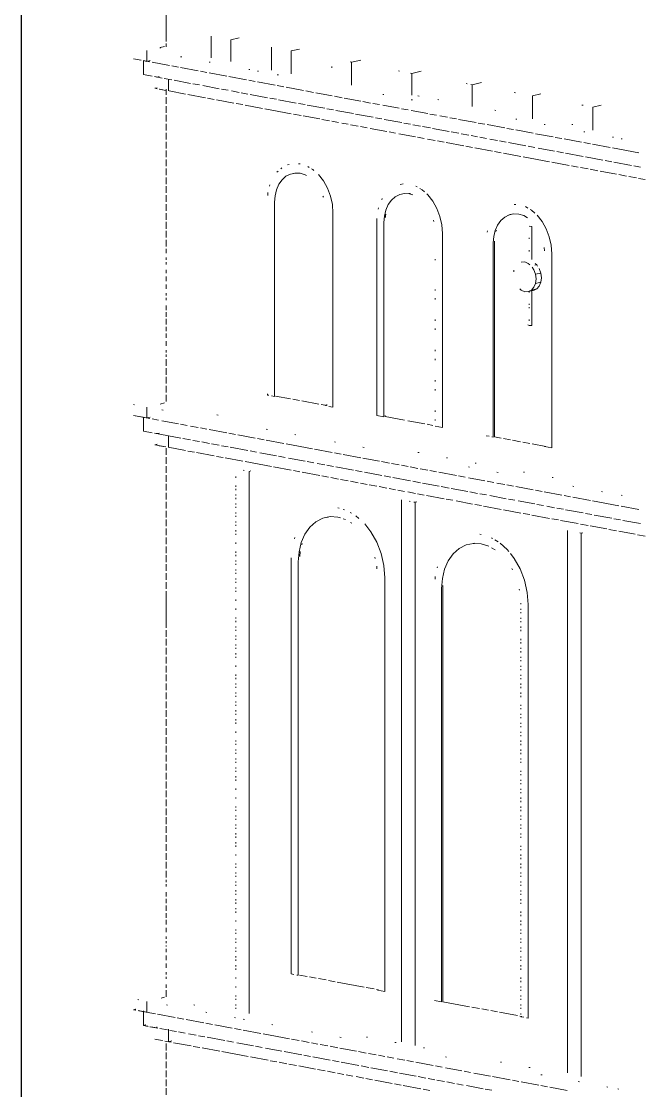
# Paper-space layout '02 Elevation and 3D Views' of a CAD drawing. Header units: millimetres. Extents: x 5 to 415, y 5 to 292.
# Drawn here: x 180.38 to 205.86, y 190.42 to 234.41 of the extents above; entities that cross this region are included whole.
import ezdxf

# ---------------------------------------------------------------- set-up
doc = ezdxf.new("R2010")
doc.units = ezdxf.units.MM
doc.layers.add('EXISTING', color=7, linetype='Continuous')
picture_1 = doc.add_image_def('image1.png', size_in_pixel=(685, 1677))

# ---------------------------------------------------------------- blocks, each defined once
blk = doc.blocks.new('SHEET_02')
at = {"layer": 'EXISTING', "color": 250, "lineweight": 9}
for p, q in [((186.341, 233.592), (186.341, 235.105)), ((188.187, 232.915), (188.187, 233.808)), ((188.995, 233.658), (189.335, 233.737)), ((188.995, 233.658), (188.995, 232.765)), ((185.547, 233.217), (185.547, 232.769)), ((186.121, 233.32), (186.076, 233.328)), ((186.084, 233.342), (186.263, 233.383)), ((186.341, 233.362), (186.341, 233.5)), ((190.671, 232.406), (190.671, 233.346)), ((191.478, 233.196), (191.819, 233.275)), ((191.478, 233.196), (191.478, 232.255)), ((185.293, 232.816), (184.988, 232.873)), ((185.304, 232.814), (184.988, 232.873)), ((185.547, 232.769), (185.394, 232.797)), ((185.666, 232.747), (185.395, 232.797)), ((185.4, 232.225), (185.4, 232.777)), ((185.681, 232.8), (185.547, 232.769)), ((186.932, 232.959), (186.977, 232.951)), ((188.107, 232.741), (188.152, 232.732)), ((193.911, 232.743), (193.962, 232.734)), ((193.962, 232.734), (194.351, 232.824)), ((186.48, 232.595), (185.757, 232.73)), ((186.841, 232.528), (186.57, 232.578)), ((187.655, 232.376), (186.932, 232.511)), ((188.017, 232.309), (187.745, 232.36)), ((189.734, 232.438), (189.78, 232.429)), ((190.096, 232.37), (190.141, 232.362)), ((193.155, 232.508), (193.155, 232.555)), ((193.962, 232.734), (193.962, 231.793)), ((195.891, 232.375), (195.941, 232.365)), ((196.445, 232.271), (196.835, 232.362)), ((185.756, 232.159), (185.4, 232.225)), ((185.762, 232.158), (185.4, 232.225)), ((186.169, 232.082), (185.852, 232.141)), ((185.959, 232.121), (185.857, 232.14)), ((186.048, 232.142), (185.959, 232.121)), ((186.576, 232.006), (186.26, 232.065)), ((186.429, 232.023), (186.429, 231.556)), ((187.345, 231.863), (186.667, 231.99)), ((188.83, 232.158), (188.107, 232.292)), ((189.644, 232.006), (188.921, 232.141)), ((190.006, 231.939), (189.734, 231.989)), ((190.819, 231.787), (190.096, 231.922)), ((190.91, 232.219), (190.955, 232.211)), ((196.395, 232.281), (196.445, 232.271)), ((196.445, 232.271), (196.445, 231.378)), ((198.929, 231.809), (199.318, 231.9)), ((185.871, 231.66), (185.971, 231.683)), ((185.871, 231.66), (185.96, 231.681)), ((185.972, 231.641), (185.871, 231.66)), ((185.961, 231.643), (185.871, 231.66)), ((186.323, 231.576), (186.052, 231.627)), ((186.328, 231.575), (186.074, 231.622)), ((186.341, 231.39), (186.341, 231.619)), ((187.137, 231.424), (186.459, 231.551)), ((187.707, 231.796), (187.436, 231.846)), ((188.522, 231.644), (187.843, 231.771)), ((188.883, 231.577), (188.612, 231.628)), ((189.336, 231.493), (189.019, 231.552)), ((189.698, 231.425), (189.426, 231.476)), ((191.181, 231.72), (190.91, 231.771)), ((191.995, 231.569), (191.271, 231.703)), ((192.401, 231.493), (192.085, 231.552)), ((193.17, 231.35), (192.492, 231.476)), ((198.677, 231.856), (198.727, 231.847)), ((198.879, 231.819), (198.929, 231.809)), ((198.929, 231.809), (198.929, 230.916)), ((200.656, 231.488), (200.706, 231.478)), ((201.413, 231.347), (201.753, 231.426)), ((186.341, 231.023), (186.341, 231.298)), ((187.952, 231.273), (187.228, 231.408)), ((188.314, 231.205), (188.042, 231.256)), ((189.128, 231.054), (188.404, 231.189)), ((189.49, 230.987), (189.219, 231.037)), ((190.512, 231.274), (189.788, 231.409)), ((190.874, 231.207), (190.603, 231.257)), ((191.688, 231.055), (190.965, 231.19)), ((192.05, 230.988), (191.779, 231.038)), ((193.577, 231.274), (193.26, 231.333)), ((194.345, 231.131), (193.667, 231.257)), ((194.752, 231.055), (194.436, 231.114)), ((195.114, 230.988), (194.842, 231.039)), ((195.249, 231.411), (195.295, 231.403)), ((196.425, 231.192), (196.47, 231.184)), ((196.744, 231.342), (196.699, 231.351)), ((197.558, 231.191), (197.513, 231.199)), ((201.413, 231.347), (201.413, 230.406)), ((186.341, 230.656), (186.341, 230.931)), ((186.341, 230.289), (186.341, 230.564)), ((190.304, 230.835), (189.581, 230.97)), ((191.481, 230.616), (190.395, 230.818)), ((191.888, 230.54), (191.571, 230.599)), ((192.865, 230.836), (192.141, 230.971)), ((193.227, 230.769), (192.955, 230.819)), ((194.041, 230.617), (193.317, 230.752)), ((194.855, 230.466), (194.131, 230.6)), ((195.927, 230.837), (195.249, 230.963)), ((196.289, 230.769), (196.018, 230.82)), ((197.103, 230.618), (196.425, 230.744)), ((197.464, 230.551), (197.193, 230.601)), ((199.908, 230.753), (199.863, 230.762)), ((203.442, 230.969), (203.493, 230.96)), ((203.896, 230.885), (204.237, 230.964)), ((203.896, 230.885), (203.896, 229.944)), ((186.341, 229.922), (186.341, 230.197)), ((192.657, 230.397), (191.978, 230.523)), ((193.064, 230.321), (192.748, 230.38)), ((193.426, 230.254), (193.155, 230.304)), ((193.833, 230.178), (193.562, 230.229)), ((194.241, 230.102), (193.924, 230.161)), ((195.217, 230.398), (194.946, 230.449)), ((196.032, 230.247), (195.308, 230.381)), ((196.393, 230.179), (196.122, 230.23)), ((196.801, 230.103), (196.484, 230.162)), ((197.916, 230.467), (197.6, 230.525)), ((198.278, 230.399), (198.007, 230.45)), ((199.092, 230.248), (198.368, 230.382)), ((199.453, 230.18), (199.182, 230.231)), ((200.267, 230.029), (199.544, 230.164)), ((200.719, 230.393), (200.764, 230.385)), ((201.894, 230.174), (201.939, 230.166)), ((203.073, 230.164), (203.027, 230.173)), ((186.341, 229.555), (186.341, 229.83)), ((194.603, 230.035), (194.331, 230.086)), ((195.417, 229.883), (194.738, 230.01)), ((195.779, 229.816), (195.507, 229.867)), ((196.593, 229.664), (195.915, 229.791)), ((197.208, 230.028), (196.891, 230.087)), ((197.977, 229.885), (197.298, 230.011)), ((198.384, 229.809), (198.067, 229.868)), ((198.791, 229.733), (198.475, 229.792)), ((199.153, 229.666), (198.882, 229.716)), ((200.629, 229.962), (200.357, 230.012)), ((201.442, 229.81), (200.719, 229.945)), ((202.256, 229.659), (201.533, 229.793)), ((203.522, 229.872), (203.567, 229.863)), ((186.341, 229.188), (186.341, 229.463)), ((196.955, 229.597), (196.684, 229.648)), ((197.408, 229.513), (197.091, 229.572)), ((197.77, 229.446), (197.498, 229.496)), ((198.584, 229.294), (197.86, 229.429)), ((198.946, 229.227), (198.674, 229.277)), ((199.515, 229.598), (199.244, 229.649)), ((199.967, 229.514), (199.651, 229.573)), ((200.329, 229.447), (200.058, 229.497)), ((201.144, 229.295), (200.42, 229.43)), ((201.506, 229.228), (201.234, 229.278)), ((202.618, 229.592), (202.346, 229.642)), ((203.431, 229.44), (202.708, 229.575)), ((203.793, 229.373), (203.522, 229.423)), ((204.606, 229.221), (203.883, 229.356)), ((204.697, 229.653), (204.742, 229.644)), ((205.059, 229.585), (205.104, 229.577)), ((186.341, 228.821), (186.341, 229.096)), ((199.76, 229.075), (199.036, 229.21)), ((200.122, 229.008), (199.851, 229.058)), ((200.937, 228.856), (200.213, 228.991)), ((202.113, 228.637), (201.027, 228.839)), ((202.32, 229.076), (201.641, 229.202)), ((202.682, 229.009), (202.411, 229.059)), ((203.496, 228.857), (202.772, 228.992)), ((204.311, 228.706), (203.587, 228.84)), ((205.782, 229.003), (204.697, 229.204)), ((186.341, 228.454), (186.341, 228.729)), ((186.341, 228.086), (186.341, 228.362)), ((191.101, 228.39), (191.05, 228.344)), ((191.398, 228.524), (191.335, 228.51)), ((191.852, 228.549), (191.786, 228.553)), ((192.216, 228.407), (192.166, 228.437)), ((192.368, 228.318), (192.318, 228.348)), ((202.927, 228.486), (202.203, 228.62)), ((203.289, 228.418), (203.018, 228.469)), ((203.696, 228.342), (203.38, 228.401)), ((204.673, 228.638), (204.401, 228.689)), ((205.487, 228.487), (204.763, 228.621)), ((205.849, 228.419), (205.577, 228.47)), ((186.341, 227.719), (186.341, 227.995)), ((190.948, 228.253), (190.897, 228.208)), ((191.105, 227.895), (191.265, 228.038)), ((191.265, 228.038), (191.448, 228.132)), ((191.448, 228.132), (191.646, 228.174)), ((191.624, 228.17), (191.558, 228.156)), ((191.646, 228.174), (191.852, 228.162)), ((191.852, 228.162), (192.058, 228.097)), ((192.058, 228.097), (192.107, 228.068)), ((192.415, 228.277), (192.368, 228.318)), ((192.807, 227.852), (192.602, 228.111)), ((204.104, 228.267), (203.787, 228.326)), ((204.873, 228.123), (204.194, 228.25)), ((205.28, 228.048), (204.963, 228.107)), ((205.687, 227.972), (205.37, 228.031)), ((206.049, 227.905), (205.778, 227.955)), ((186.341, 227.352), (186.341, 227.628)), ((190.604, 227.687), (190.591, 227.634)), ((190.816, 227.239), (190.876, 227.488)), ((190.876, 227.488), (190.974, 227.71)), ((190.974, 227.71), (191.105, 227.895)), ((192.974, 227.552), (192.807, 227.852)), ((193.099, 227.223), (192.974, 227.552)), ((196.09, 227.726), (195.963, 227.699)), ((196.667, 227.599), (196.617, 227.628)), ((196.87, 227.48), (196.769, 227.539)), ((196.963, 227.397), (196.87, 227.48)), ((186.341, 226.985), (186.341, 227.261)), ((190.527, 227.369), (190.518, 227.255)), ((190.796, 226.973), (190.816, 227.239)), ((192.788, 227.228), (192.807, 227.177)), ((193.176, 226.876), (193.099, 227.223)), ((195.23, 227.132), (195.205, 227.076)), ((195.476, 226.872), (195.607, 227.057)), ((195.607, 227.057), (195.767, 227.2)), ((195.767, 227.2), (195.949, 227.294)), ((195.949, 227.294), (196.147, 227.336)), ((196.147, 227.336), (196.353, 227.324)), ((196.398, 227.335), (196.329, 227.338)), ((196.353, 227.324), (196.49, 227.281)), ((197.103, 227.273), (197.057, 227.314)), ((197.308, 227.014), (197.103, 227.273)), ((186.341, 226.618), (186.341, 226.894)), ((190.796, 218.984), (190.796, 226.973)), ((193.202, 226.525), (193.176, 226.876)), ((195.08, 226.743), (195.067, 226.69)), ((195.318, 226.401), (195.378, 226.65)), ((195.378, 226.65), (195.476, 226.872)), ((197.476, 226.714), (197.308, 227.014)), ((197.601, 226.385), (197.476, 226.714)), ((200.723, 226.881), (200.657, 226.885)), ((201.219, 226.731), (201.118, 226.79)), ((201.371, 226.642), (201.321, 226.672)), ((201.512, 226.518), (201.371, 226.642)), ((186.341, 226.251), (186.341, 226.527)), ((186.341, 225.884), (186.341, 226.16)), ((193.202, 218.537), (193.202, 226.525)), ((195.011, 226.303), (195.003, 226.19)), ((195.003, 226.19), (195.003, 218.201)), ((195.298, 226.135), (195.318, 226.401)), ((195.362, 226.412), (195.357, 226.345)), ((195.377, 226.474), (195.362, 226.412)), ((197.34, 226.233), (197.352, 226.179)), ((197.678, 226.038), (197.601, 226.385)), ((199.977, 226.034), (200.108, 226.219)), ((200.108, 226.219), (200.268, 226.362)), ((200.268, 226.362), (200.451, 226.456)), ((200.495, 226.466), (200.434, 226.435)), ((200.451, 226.456), (200.649, 226.498)), ((200.561, 226.48), (200.495, 226.466)), ((200.649, 226.498), (200.855, 226.486)), ((200.855, 226.486), (201.061, 226.421)), ((201.061, 226.421), (201.209, 226.335)), ((201.81, 226.177), (201.605, 226.435)), ((201.978, 225.877), (201.81, 226.177)), ((186.341, 225.517), (186.341, 225.793)), ((195.298, 218.147), (195.298, 226.135)), ((197.704, 225.687), (197.678, 226.038)), ((199.556, 225.799), (199.543, 225.746)), ((199.819, 225.564), (199.879, 225.812)), ((199.879, 225.812), (199.977, 226.034)), ((199.924, 225.823), (199.909, 225.761)), ((201.273, 225.981), (201.379, 225.971)), ((201.379, 224.613), (201.379, 225.971)), ((202.102, 225.547), (201.978, 225.877)), ((186.341, 225.15), (186.341, 225.426)), ((197.704, 217.699), (197.704, 225.687)), ((199.799, 225.297), (199.819, 225.564)), ((199.799, 217.309), (199.799, 225.297)), ((199.849, 225.374), (199.844, 225.307)), ((199.844, 225.307), (199.844, 217.319)), ((201.273, 225.466), (201.273, 225.513)), ((202.179, 225.2), (202.102, 225.547)), ((186.341, 224.875), (186.341, 225.059)), ((201.273, 224.95), (201.273, 224.997)), ((201.895, 225.11), (201.905, 224.973)), ((202.205, 224.849), (202.179, 225.2)), ((202.205, 216.861), (202.205, 224.849)), ((186.341, 224.6), (186.341, 224.692)), ((186.341, 224.416), (186.341, 224.508)), ((197.409, 224.634), (197.409, 224.588)), ((201.092, 224.513), (200.949, 224.51)), ((201.236, 224.456), (201.092, 224.513)), ((201.301, 224.4), (201.236, 224.456)), ((201.589, 224.397), (201.514, 224.379)), ((201.524, 224.452), (201.589, 224.397)), ((201.589, 224.397), (201.623, 224.345)), ((186.341, 224.049), (186.341, 224.187)), ((200.65, 224.173), (200.642, 224.111)), ((201.469, 224.191), (201.401, 224.294)), ((201.535, 224.008), (201.469, 224.191)), ((201.758, 224.059), (201.535, 224.008)), ((201.558, 223.815), (201.535, 224.008)), ((201.692, 224.242), (201.758, 224.059)), ((201.758, 224.059), (201.78, 223.866)), ((186.341, 223.728), (186.341, 223.912)), ((186.341, 223.407), (186.341, 223.591)), ((201.469, 223.472), (201.535, 223.63)), ((201.535, 223.63), (201.558, 223.815)), ((201.758, 223.682), (201.535, 223.63)), ((201.692, 223.523), (201.589, 223.407)), ((201.758, 223.682), (201.692, 223.523)), ((201.78, 223.866), (201.758, 223.682)), ((186.341, 223.132), (186.341, 223.224)), ((197.409, 223.387), (197.409, 223.341)), ((200.884, 223.402), (200.949, 223.347)), ((200.949, 223.347), (201.092, 223.29)), ((201.092, 223.29), (201.236, 223.293)), ((201.236, 223.293), (201.366, 223.356)), ((201.459, 223.345), (201.236, 223.293)), ((201.273, 223.264), (201.273, 223.311)), ((201.366, 223.356), (201.469, 223.472)), ((201.589, 223.407), (201.366, 223.356)), ((201.379, 221.896), (201.379, 223.301)), ((201.589, 223.407), (201.459, 223.345)), ((186.341, 222.948), (186.341, 223.04)), ((186.341, 222.536), (186.341, 222.719)), ((197.409, 223.018), (197.409, 222.971)), ((201.273, 222.749), (201.273, 222.796)), ((201.273, 222.608), (201.273, 222.655)), ((186.341, 222.26), (186.341, 222.444)), ((186.341, 221.939), (186.341, 222.169)), ((186.341, 221.664), (186.341, 221.847)), ((197.409, 222.14), (197.409, 222.094)), ((197.409, 221.771), (197.409, 221.725)), ((201.273, 221.905), (201.215, 221.926)), ((201.273, 222.093), (201.273, 222.14)), ((201.379, 221.896), (201.273, 221.905)), ((186.341, 221.389), (186.341, 221.572)), ((186.341, 221.068), (186.341, 221.251)), ((186.341, 220.792), (186.341, 220.884)), ((197.409, 220.894), (197.409, 220.847)), ((186.341, 220.609), (186.341, 220.701)), ((186.341, 220.242), (186.341, 220.517)), ((197.409, 220.524), (197.409, 220.478)), ((186.341, 219.875), (186.341, 220.15)), ((186.341, 219.508), (186.341, 219.783)), ((197.409, 219.647), (197.409, 219.601)), ((186.341, 219.141), (186.341, 219.416)), ((197.409, 219.277), (197.409, 219.231)), ((186.084, 218.669), (186.263, 218.711)), ((186.341, 218.774), (186.341, 219.049)), ((190.501, 219.085), (190.501, 219.039)), ((190.501, 219.039), (190.56, 219.028)), ((190.678, 219.006), (190.796, 218.984)), ((190.841, 218.995), (191.45, 218.881)), ((191.544, 218.864), (191.826, 218.811)), ((191.92, 218.794), (192.623, 218.663)), ((184.988, 218.649), (185.033, 218.64)), ((185.547, 218.545), (185.547, 218.096)), ((186.163, 218.43), (186.209, 218.421)), ((192.717, 218.645), (192.952, 218.602)), ((192.907, 218.638), (192.907, 218.591)), ((192.952, 218.602), (192.952, 218.648)), ((193.025, 218.57), (193.202, 218.537)), ((197.409, 218.4), (197.409, 218.354)), ((185.547, 218.096), (184.988, 218.2)), ((185.666, 218.074), (184.988, 218.2)), ((185.4, 217.553), (185.4, 218.105)), ((185.681, 218.127), (185.547, 218.096)), ((186.028, 218.007), (185.757, 218.057)), ((186.841, 217.855), (186.163, 217.981)), ((187.203, 217.788), (186.932, 217.838)), ((188.472, 218.209), (188.427, 218.218)), ((195.003, 218.201), (195.298, 218.147)), ((195.342, 218.203), (195.342, 218.157)), ((195.342, 218.157), (196.14, 218.008)), ((196.28, 217.982), (196.984, 217.851)), ((197.078, 217.834), (197.312, 217.79)), ((197.409, 218.031), (197.409, 217.984)), ((185.756, 217.487), (185.4, 217.553)), ((185.762, 217.486), (185.4, 217.553)), ((186.938, 217.267), (185.852, 217.469)), ((185.959, 217.449), (185.857, 217.468)), ((186.048, 217.47), (185.959, 217.449)), ((186.429, 217.351), (186.429, 216.884)), ((187.655, 217.704), (187.339, 217.763)), ((188.017, 217.637), (187.745, 217.687)), ((188.83, 217.485), (188.107, 217.62)), ((189.192, 217.418), (188.921, 217.468)), ((190.006, 217.266), (189.282, 217.401)), ((190.458, 217.631), (190.503, 217.622)), ((191.633, 217.412), (191.678, 217.403)), ((197.409, 217.754), (197.704, 217.699)), ((199.504, 217.364), (199.622, 217.342)), ((185.871, 216.988), (185.971, 217.011)), ((185.871, 216.988), (185.96, 217.009)), ((186.328, 216.903), (185.871, 216.988)), ((185.961, 216.971), (185.871, 216.988)), ((186.323, 216.903), (186.052, 216.954)), ((187.345, 217.191), (187.029, 217.25)), ((187.707, 217.123), (187.436, 217.174)), ((188.114, 217.048), (187.798, 217.107)), ((188.522, 216.972), (188.205, 217.031)), ((188.883, 216.904), (188.612, 216.955)), ((190.367, 217.199), (190.096, 217.25)), ((191.181, 217.048), (190.458, 217.182)), ((192.356, 216.829), (191.271, 217.031)), ((193.26, 217.109), (193.306, 217.1)), ((199.74, 217.32), (199.799, 217.309)), ((199.844, 217.319), (200.125, 217.267)), ((200.219, 217.249), (200.5, 217.197)), ((200.594, 217.179), (200.923, 217.118)), ((201.016, 217.101), (201.298, 217.048)), ((201.392, 217.031), (201.955, 216.926)), ((201.91, 216.916), (202.205, 216.861)), ((186.341, 216.572), (186.341, 216.847)), ((186.341, 216.205), (186.341, 216.48)), ((187.137, 216.752), (186.414, 216.887)), ((187.499, 216.685), (187.228, 216.735)), ((188.314, 216.533), (187.59, 216.668)), ((188.676, 216.466), (188.404, 216.516)), ((189.698, 216.753), (188.974, 216.888)), ((190.06, 216.686), (189.788, 216.736)), ((190.874, 216.534), (190.195, 216.66)), ((191.236, 216.467), (190.965, 216.517)), ((193.17, 216.677), (192.447, 216.812)), ((193.532, 216.61), (193.26, 216.661)), ((194.345, 216.459), (193.622, 216.593)), ((194.436, 216.89), (194.481, 216.882)), ((196.744, 216.67), (196.699, 216.678)), ((186.341, 215.838), (186.341, 216.113)), ((189.49, 216.314), (188.766, 216.449)), ((190.666, 216.095), (189.581, 216.297)), ((191.481, 215.944), (190.757, 216.078)), ((192.05, 216.315), (191.372, 216.441)), ((192.412, 216.248), (192.141, 216.298)), ((192.865, 216.163), (192.548, 216.222)), ((193.227, 216.096), (192.955, 216.147)), ((194.041, 215.945), (193.317, 216.079)), ((195.114, 216.316), (194.436, 216.442)), ((195.521, 216.24), (195.204, 216.299)), ((195.927, 216.164), (195.611, 216.223)), ((196.289, 216.097), (196.018, 216.147)), ((196.696, 216.021), (196.379, 216.08)), ((197.919, 216.451), (197.874, 216.459)), ((198.775, 216.082), (198.82, 216.074)), ((199.095, 216.232), (199.049, 216.241)), ((186.341, 215.471), (186.341, 215.746)), ((189.197, 215.634), (189.197, 215.68)), ((189.501, 215.945), (189.552, 215.936)), ((189.755, 215.898), (189.825, 215.914)), ((189.755, 215.898), (189.755, 193.586)), ((191.843, 215.876), (191.571, 215.927)), ((192.657, 215.725), (191.933, 215.859)), ((193.019, 215.657), (192.748, 215.708)), ((193.426, 215.581), (193.109, 215.64)), ((194.403, 215.877), (194.131, 215.928)), ((195.217, 215.726), (194.493, 215.86)), ((195.579, 215.658), (195.308, 215.709)), ((196.393, 215.507), (195.67, 215.641)), ((197.103, 215.945), (196.786, 216.004)), ((197.464, 215.878), (197.193, 215.929)), ((198.278, 215.727), (197.555, 215.861)), ((198.64, 215.659), (198.368, 215.71)), ((199.453, 215.508), (198.775, 215.634)), ((199.95, 215.864), (199.996, 215.855)), ((201.084, 215.862), (201.038, 215.871)), ((202.259, 215.643), (202.214, 215.652)), ((186.341, 215.104), (186.341, 215.379)), ((189.197, 215.266), (189.197, 215.312)), ((189.197, 215.128), (189.197, 215.174)), ((193.833, 215.506), (193.517, 215.565)), ((194.241, 215.43), (193.924, 215.489)), ((194.603, 215.362), (194.331, 215.413)), ((195.01, 215.287), (194.693, 215.346)), ((195.417, 215.211), (195.1, 215.27)), ((195.779, 215.144), (195.507, 215.194)), ((196.801, 215.431), (196.484, 215.49)), ((197.57, 215.288), (196.891, 215.414)), ((197.977, 215.212), (197.66, 215.271)), ((198.746, 215.069), (198.067, 215.195)), ((199.815, 215.441), (199.544, 215.491)), ((200.267, 215.356), (199.95, 215.415)), ((200.629, 215.289), (200.357, 215.34)), ((201.442, 215.138), (200.719, 215.272)), ((203.07, 215.283), (203.115, 215.275)), ((186.341, 214.737), (186.341, 215.012)), ((189.197, 214.898), (189.197, 214.944)), ((189.197, 214.76), (189.197, 214.806)), ((196.141, 215.076), (195.869, 215.127)), ((196.026, 192.419), (196.026, 214.731)), ((196.593, 214.992), (196.276, 215.051)), ((196.955, 214.925), (196.684, 214.975)), ((197.77, 214.773), (197.046, 214.908)), ((198.131, 214.706), (197.86, 214.756)), ((199.153, 214.993), (198.836, 215.052)), ((199.515, 214.926), (199.244, 214.976)), ((200.329, 214.774), (199.651, 214.9)), ((200.691, 214.707), (200.42, 214.757)), ((201.804, 215.07), (201.533, 215.121)), ((202.618, 214.919), (201.894, 215.054)), ((202.979, 214.852), (202.708, 214.902)), ((203.793, 214.7), (203.07, 214.835)), ((204.245, 215.064), (204.29, 215.056)), ((205.059, 214.913), (205.104, 214.905)), ((186.341, 214.37), (186.341, 214.645)), ((186.341, 214.003), (186.341, 214.278)), ((189.197, 214.53), (189.197, 214.576)), ((189.197, 214.392), (189.197, 214.438)), ((193.458, 214.386), (193.404, 214.403)), ((193.672, 214.318), (193.618, 214.335)), ((196.331, 214.674), (196.382, 214.664)), ((196.535, 214.636), (196.585, 214.627)), ((196.585, 214.627), (196.655, 214.643)), ((196.585, 214.627), (196.585, 192.269)), ((198.946, 214.554), (198.267, 214.68)), ((199.308, 214.487), (199.036, 214.537)), ((200.122, 214.335), (199.398, 214.47)), ((200.937, 214.184), (200.213, 214.318)), ((201.506, 214.555), (200.827, 214.681)), ((201.868, 214.488), (201.596, 214.538)), ((202.32, 214.404), (202.003, 214.463)), ((202.682, 214.336), (202.411, 214.387)), ((203.496, 214.185), (202.772, 214.319)), ((204.968, 214.481), (203.883, 214.683)), ((205.782, 214.33), (205.059, 214.465)), ((186.341, 213.636), (186.341, 213.911)), ((189.197, 214.162), (189.197, 214.208)), ((189.197, 214.024), (189.197, 214.07)), ((189.197, 213.794), (189.197, 213.84)), ((192.251, 213.604), (192.498, 213.824)), ((192.498, 213.824), (192.78, 213.969)), ((192.78, 213.969), (193.086, 214.034)), ((193.008, 214.018), (192.947, 214.005)), ((193.086, 214.034), (193.404, 214.016)), ((193.404, 214.016), (193.51, 213.982)), ((193.616, 213.949), (193.722, 213.915)), ((193.96, 214.179), (193.915, 214.205)), ((194.265, 213.963), (194.14, 214.073)), ((201.298, 214.116), (201.027, 214.167)), ((202.113, 213.965), (201.389, 214.099)), ((202.475, 213.897), (202.203, 213.948)), ((203.289, 213.746), (202.565, 213.88)), ((203.858, 214.117), (203.587, 214.168)), ((204.673, 213.966), (203.949, 214.1)), ((205.034, 213.898), (204.763, 213.949)), ((205.849, 213.747), (205.125, 213.882)), ((186.341, 213.269), (186.341, 213.544)), ((189.197, 213.656), (189.197, 213.702)), ((189.197, 213.426), (189.197, 213.472)), ((192.049, 213.317), (192.251, 213.604)), ((193.926, 213.796), (193.977, 213.767)), ((194.765, 213.409), (194.506, 213.737)), ((195.004, 212.982), (194.765, 213.409)), ((202.856, 191.148), (202.856, 213.459)), ((203.696, 213.67), (203.38, 213.729)), ((204.465, 213.527), (203.787, 213.653)), ((204.873, 213.451), (204.556, 213.51)), ((205.642, 213.308), (204.963, 213.434)), ((186.341, 212.902), (186.341, 213.177)), ((189.197, 213.288), (189.197, 213.334)), ((189.197, 212.92), (189.197, 212.966)), ((191.626, 213.174), (191.613, 213.124)), ((191.805, 212.591), (191.898, 212.975)), ((191.898, 212.975), (192.049, 213.317)), ((195.182, 212.512), (195.004, 212.982)), ((199.029, 212.946), (198.968, 212.933)), ((199.302, 213.305), (199.249, 213.308)), ((199.768, 213.134), (199.723, 213.16)), ((199.994, 213.002), (199.858, 213.081)), ((203.364, 213.365), (203.415, 213.355)), ((203.415, 213.355), (203.485, 213.371)), ((203.415, 213.355), (203.415, 190.998)), ((206.049, 213.232), (205.732, 213.291)), ((186.341, 212.535), (186.341, 212.81)), ((189.197, 212.552), (189.197, 212.598)), ((191.774, 212.179), (191.805, 212.591)), ((191.85, 212.601), (191.834, 212.395)), ((191.929, 212.931), (191.916, 212.876)), ((195.292, 212.018), (195.182, 212.512)), ((197.947, 212.219), (198.15, 212.506)), ((198.15, 212.506), (198.397, 212.726)), ((198.397, 212.726), (198.679, 212.871)), ((198.679, 212.871), (198.984, 212.936)), ((198.984, 212.936), (199.302, 212.918)), ((199.302, 212.918), (199.62, 212.818)), ((199.722, 212.758), (199.875, 212.669)), ((200.372, 212.68), (200.081, 212.939)), ((200.437, 212.598), (200.372, 212.68)), ((200.663, 212.312), (200.501, 212.516)), ((186.341, 212.168), (186.341, 212.443)), ((186.341, 211.801), (186.341, 212.076)), ((189.197, 212.414), (189.197, 212.46)), ((189.197, 212.184), (189.197, 212.23)), ((189.197, 212.046), (189.197, 212.092)), ((191.487, 212.342), (191.479, 212.234)), ((191.479, 212.234), (191.479, 195.218)), ((191.774, 195.163), (191.774, 212.179)), ((194.921, 212.362), (194.933, 212.31)), ((197.797, 211.877), (197.947, 212.219)), ((200.903, 211.884), (200.663, 212.312)), ((186.341, 211.434), (186.341, 211.709)), ((189.197, 211.815), (189.197, 211.861)), ((189.197, 211.677), (189.197, 211.723)), ((195.002, 211.996), (195.01, 211.89)), ((195.329, 211.518), (195.292, 212.018)), ((197.5, 211.975), (197.488, 211.925)), ((197.704, 211.493), (197.797, 211.877)), ((200.556, 211.896), (200.582, 211.85)), ((201.081, 211.414), (200.903, 211.884)), ((186.341, 211.067), (186.341, 211.342)), ((189.197, 211.447), (189.197, 211.493)), ((189.197, 211.309), (189.197, 211.355)), ((195.329, 194.502), (195.329, 211.518)), ((197.411, 211.568), (197.402, 211.46)), ((197.673, 211.081), (197.704, 211.493)), ((197.725, 211.195), (197.717, 211.092)), ((201.19, 210.92), (201.081, 211.414)), ((186.341, 209.461), (186.341, 210.975)), ((189.197, 211.079), (189.197, 211.125)), ((189.197, 210.941), (189.197, 210.987)), ((197.673, 194.065), (197.673, 211.081)), ((197.717, 211.092), (197.717, 194.076)), ((200.866, 211.055), (200.878, 211.003)), ((201.227, 210.42), (201.19, 210.92)), ((189.197, 210.573), (189.197, 210.619)), ((200.932, 210.475), (200.932, 210.429)), ((201.227, 193.404), (201.227, 210.42)), ((189.197, 210.205), (189.197, 210.251)), ((189.197, 209.837), (189.197, 209.883)), ((200.932, 210.245), (200.932, 210.199)), ((200.932, 210.107), (200.932, 210.061)), ((200.932, 209.877), (200.932, 209.831)), ((189.197, 209.699), (189.197, 209.745)), ((189.197, 209.469), (189.197, 209.515)), ((200.932, 209.739), (200.932, 209.693)), ((200.932, 209.509), (200.932, 209.463)), ((186.341, 209.094), (186.341, 209.369)), ((186.341, 208.727), (186.341, 209.002)), ((189.197, 209.331), (189.197, 209.377)), ((189.197, 209.101), (189.197, 209.147)), ((189.197, 208.963), (189.197, 209.009)), ((200.932, 209.371), (200.932, 209.325)), ((200.932, 209.003), (200.932, 208.957)), ((186.341, 208.36), (186.341, 208.635)), ((189.197, 208.733), (189.197, 208.779)), ((189.197, 208.595), (189.197, 208.641)), ((200.932, 208.865), (200.932, 208.819)), ((200.932, 208.635), (200.932, 208.589)), ((186.341, 207.993), (186.341, 208.268)), ((189.197, 208.365), (189.197, 208.411)), ((189.197, 208.227), (189.197, 208.273)), ((200.932, 208.497), (200.932, 208.451)), ((200.932, 208.267), (200.932, 208.221)), ((200.932, 208.129), (200.932, 208.083)), ((186.341, 207.626), (186.341, 207.901)), ((189.197, 207.859), (189.197, 207.905)), ((200.932, 207.899), (200.932, 207.853)), ((200.932, 207.761), (200.932, 207.715)), ((186.341, 207.259), (186.341, 207.534)), ((189.197, 207.491), (189.197, 207.537)), ((189.197, 207.353), (189.197, 207.399)), ((200.932, 207.531), (200.932, 207.485)), ((200.932, 207.393), (200.932, 207.347)), ((186.341, 206.892), (186.341, 207.167)), ((186.341, 206.525), (186.341, 206.8)), ((189.197, 207.123), (189.197, 207.169)), ((189.197, 206.985), (189.197, 207.031)), ((189.197, 206.755), (189.197, 206.801)), ((200.932, 207.164), (200.932, 207.118)), ((200.932, 207.026), (200.932, 206.98)), ((200.932, 206.796), (200.932, 206.75)), ((186.341, 206.158), (186.341, 206.433)), ((189.197, 206.617), (189.197, 206.663)), ((189.197, 206.387), (189.197, 206.433)), ((200.932, 206.658), (200.932, 206.612)), ((186.341, 205.791), (186.341, 206.066)), ((189.197, 206.249), (189.197, 206.295)), ((189.197, 206.019), (189.197, 206.065)), ((189.197, 205.881), (189.197, 205.927)), ((200.932, 206.29), (200.932, 206.244)), ((200.932, 206.152), (200.932, 206.106)), ((200.932, 205.922), (200.932, 205.876)), ((186.341, 205.424), (186.341, 205.699)), ((189.197, 205.651), (189.197, 205.697)), ((189.197, 205.513), (189.197, 205.559)), ((200.932, 205.784), (200.932, 205.738)), ((200.932, 205.554), (200.932, 205.508)), ((186.341, 205.057), (186.341, 205.332)), ((189.197, 205.145), (189.197, 205.191)), ((200.932, 205.416), (200.932, 205.37)), ((200.932, 205.186), (200.932, 205.14)), ((200.932, 205.048), (200.932, 205.002)), ((186.341, 204.69), (186.341, 204.965)), ((186.341, 204.323), (186.341, 204.598)), ((189.197, 204.777), (189.197, 204.823)), ((189.197, 204.639), (189.197, 204.685)), ((200.932, 204.818), (200.932, 204.772)), ((200.932, 204.68), (200.932, 204.634)), ((186.341, 203.956), (186.341, 204.231)), ((189.197, 204.409), (189.197, 204.455)), ((189.197, 204.271), (189.197, 204.317)), ((200.932, 204.45), (200.932, 204.404)), ((200.932, 204.312), (200.932, 204.266)), ((186.341, 203.589), (186.341, 203.864)), ((189.197, 204.041), (189.197, 204.087)), ((189.197, 203.903), (189.197, 203.949)), ((189.197, 203.673), (189.197, 203.719)), ((200.932, 204.082), (200.932, 204.036)), ((200.932, 203.944), (200.932, 203.898)), ((186.341, 203.222), (186.341, 203.497)), ((189.197, 203.535), (189.197, 203.581)), ((189.197, 203.305), (189.197, 203.351)), ((200.932, 203.576), (200.932, 203.53)), ((200.932, 203.438), (200.932, 203.392)), ((186.341, 202.855), (186.341, 203.13)), ((189.197, 203.167), (189.197, 203.213)), ((189.197, 202.799), (189.197, 202.845)), ((200.932, 203.208), (200.932, 203.162)), ((200.932, 203.07), (200.932, 203.024)), ((200.932, 202.841), (200.932, 202.795)), ((186.341, 202.488), (186.341, 202.763)), ((186.341, 202.121), (186.341, 202.396)), ((189.197, 202.431), (189.197, 202.477)), ((200.932, 202.703), (200.932, 202.657)), ((200.932, 202.473), (200.932, 202.427)), ((186.341, 201.754), (186.341, 202.029)), ((189.197, 202.063), (189.197, 202.109)), ((189.197, 201.925), (189.197, 201.971)), ((200.932, 202.335), (200.932, 202.289)), ((200.932, 202.105), (200.932, 202.059)), ((200.932, 201.967), (200.932, 201.921)), ((186.341, 201.387), (186.341, 201.662)), ((189.197, 201.695), (189.197, 201.741)), ((189.197, 201.557), (189.197, 201.603)), ((200.932, 201.737), (200.932, 201.691)), ((200.932, 201.599), (200.932, 201.553)), ((186.341, 201.02), (186.341, 201.295)), ((189.197, 201.327), (189.197, 201.373)), ((189.197, 201.189), (189.197, 201.235)), ((200.932, 201.369), (200.932, 201.323)), ((200.932, 201.231), (200.932, 201.185)), ((186.341, 200.653), (186.341, 200.928)), ((189.197, 200.959), (189.197, 201.005)), ((189.197, 200.821), (189.197, 200.867)), ((189.197, 200.591), (189.197, 200.637)), ((200.932, 201.001), (200.932, 200.955)), ((200.932, 200.863), (200.932, 200.817)), ((186.341, 200.286), (186.341, 200.561)), ((186.341, 199.919), (186.341, 200.194)), ((189.197, 200.453), (189.197, 200.499)), ((200.932, 200.495), (200.932, 200.449)), ((200.932, 200.357), (200.932, 200.311)), ((186.341, 199.552), (186.341, 199.827)), ((189.197, 200.085), (189.197, 200.131)), ((189.197, 199.717), (189.197, 199.763)), ((200.932, 200.127), (200.932, 200.081)), ((200.932, 199.989), (200.932, 199.943)), ((200.932, 199.759), (200.932, 199.713)), ((186.341, 199.185), (186.341, 199.46)), ((189.197, 199.579), (189.197, 199.625)), ((189.197, 199.349), (189.197, 199.395)), ((200.932, 199.621), (200.932, 199.575)), ((200.932, 199.391), (200.932, 199.345)), ((186.341, 199.001), (186.341, 199.093)), ((186.341, 198.818), (186.341, 198.91)), ((189.197, 199.211), (189.197, 199.257)), ((189.197, 198.981), (189.197, 199.027)), ((189.197, 198.843), (189.197, 198.889)), ((200.932, 199.253), (200.932, 199.207)), ((200.932, 199.023), (200.932, 198.977)), ((200.932, 198.885), (200.932, 198.839)), ((186.341, 198.405), (186.341, 198.589)), ((189.197, 198.613), (189.197, 198.659)), ((189.197, 198.475), (189.197, 198.521)), ((200.932, 198.656), (200.932, 198.61)), ((200.932, 198.518), (200.932, 198.472)), ((186.341, 198.13), (186.341, 198.313)), ((186.341, 197.809), (186.341, 198.038)), ((189.197, 198.245), (189.197, 198.291)), ((189.197, 198.107), (189.197, 198.153)), ((200.932, 198.288), (200.932, 198.242)), ((200.932, 198.15), (200.932, 198.104)), ((186.341, 197.533), (186.341, 197.717)), ((189.197, 197.877), (189.197, 197.923)), ((189.197, 197.739), (189.197, 197.785)), ((200.932, 197.782), (200.932, 197.736)), ((200.932, 197.644), (200.932, 197.598)), ((186.341, 197.258), (186.341, 197.442)), ((186.341, 196.937), (186.341, 197.121)), ((189.197, 197.371), (189.197, 197.417)), ((200.932, 197.414), (200.932, 197.368)), ((200.932, 197.276), (200.932, 197.23)), ((186.341, 196.662), (186.341, 196.754)), ((189.197, 197.003), (189.197, 197.049)), ((189.197, 196.865), (189.197, 196.911)), ((189.197, 196.635), (189.197, 196.681)), ((200.932, 197.046), (200.932, 197)), ((200.932, 196.908), (200.932, 196.862)), ((200.932, 196.678), (200.932, 196.632)), ((186.341, 196.478), (186.341, 196.57)), ((186.341, 196.341), (186.341, 196.387)), ((186.341, 196.111), (186.341, 196.249)), ((189.197, 196.497), (189.197, 196.543)), ((189.197, 196.266), (189.197, 196.312)), ((200.932, 196.54), (200.932, 196.494)), ((200.932, 196.31), (200.932, 196.264)), ((186.341, 195.79), (186.341, 195.974)), ((189.197, 196.128), (189.197, 196.174)), ((189.197, 195.898), (189.197, 195.944)), ((189.197, 195.76), (189.197, 195.806)), ((200.932, 196.172), (200.932, 196.126)), ((200.932, 195.942), (200.932, 195.896)), ((200.932, 195.804), (200.932, 195.758)), ((186.341, 195.469), (186.341, 195.653)), ((189.197, 195.53), (189.197, 195.576)), ((189.197, 195.392), (189.197, 195.438)), ((200.932, 195.574), (200.932, 195.528)), ((200.932, 195.436), (200.932, 195.39)), ((186.341, 195.194), (186.341, 195.286)), ((186.341, 195.01), (186.341, 195.102)), ((189.197, 195.024), (189.197, 195.07)), ((191.479, 195.218), (191.597, 195.196)), ((191.715, 195.174), (191.774, 195.163)), ((191.818, 195.174), (192.14, 195.114)), ((192.232, 195.097), (192.507, 195.045)), ((192.599, 195.028), (192.92, 194.969)), ((193.012, 194.951), (193.288, 194.9)), ((200.932, 195.068), (200.932, 195.022)), ((200.932, 194.93), (200.932, 194.884)), ((186.341, 194.643), (186.341, 194.781)), ((186.341, 194.276), (186.341, 194.551)), ((189.197, 194.656), (189.197, 194.702)), ((193.379, 194.883), (194.481, 194.678)), ((194.573, 194.661), (194.895, 194.601)), ((194.986, 194.584), (195.078, 194.567)), ((195.034, 194.557), (195.329, 194.502)), ((200.932, 194.7), (200.932, 194.654)), ((200.932, 194.562), (200.932, 194.516)), ((185.169, 194.161), (185.214, 194.152)), ((185.547, 194.09), (185.547, 193.642)), ((186.129, 194.226), (186.263, 194.257)), ((189.197, 194.288), (189.197, 194.334)), ((189.197, 194.15), (189.197, 194.196)), ((197.378, 194.12), (197.673, 194.065)), ((197.717, 194.076), (198.819, 193.871)), ((200.932, 194.333), (200.932, 194.287)), ((200.932, 194.195), (200.932, 194.149)), ((184.988, 193.746), (185.088, 193.769)), ((184.988, 193.746), (185.078, 193.767)), ((185.09, 193.727), (184.988, 193.746)), ((185.078, 193.729), (184.988, 193.746)), ((185.547, 193.642), (185.191, 193.708)), ((185.892, 193.578), (185.214, 193.704)), ((185.4, 193.099), (185.4, 193.701)), ((186.344, 193.942), (186.389, 193.934)), ((187.522, 193.932), (187.477, 193.94)), ((187.972, 193.639), (188.017, 193.631)), ((189.197, 193.92), (189.197, 193.966)), ((189.197, 193.782), (189.197, 193.828)), ((198.911, 193.854), (199.232, 193.794)), ((199.324, 193.777), (199.599, 193.725)), ((199.691, 193.708), (199.967, 193.657)), ((200.059, 193.64), (200.793, 193.503)), ((200.932, 193.965), (200.932, 193.919)), ((200.932, 193.827), (200.932, 193.781)), ((200.932, 193.597), (200.932, 193.551)), ((186.706, 193.426), (185.983, 193.561)), ((187.067, 193.359), (186.796, 193.409)), ((187.881, 193.208), (187.158, 193.342)), ((188.243, 193.14), (187.972, 193.191)), ((189.147, 193.42), (189.192, 193.412)), ((189.508, 193.353), (189.554, 193.345)), ((200.885, 193.486), (200.977, 193.469)), ((200.932, 193.459), (201.05, 193.437)), ((201.168, 193.415), (201.227, 193.404)), ((185.4, 193.099), (185.5, 193.122)), ((185.4, 193.099), (185.49, 193.119)), ((185.603, 193.061), (185.4, 193.099)), ((185.581, 193.065), (185.4, 193.099)), ((185.988, 192.989), (185.671, 193.048)), ((185.959, 192.995), (185.705, 193.042)), ((185.959, 193.045), (185.959, 192.995)), ((186.395, 192.913), (186.079, 192.972)), ((186.429, 192.948), (186.429, 192.429)), ((186.757, 192.846), (186.486, 192.897)), ((187.119, 192.779), (186.848, 192.829)), ((187.571, 192.694), (187.255, 192.753)), ((189.056, 192.989), (188.333, 193.123)), ((189.418, 192.922), (189.147, 192.972)), ((190.232, 192.77), (189.508, 192.905)), ((191.407, 192.551), (190.322, 192.753)), ((190.684, 193.134), (190.729, 193.126)), ((192.311, 192.831), (192.356, 192.823)), ((186.175, 192.477), (185.871, 192.533)), ((186.187, 192.475), (185.871, 192.533)), ((186.429, 192.429), (186.277, 192.458)), ((186.549, 192.407), (186.278, 192.458)), ((186.341, 192.074), (186.341, 192.349)), ((186.564, 192.461), (186.429, 192.429)), ((187.364, 192.256), (186.64, 192.39)), ((187.933, 192.627), (187.662, 192.678)), ((188.748, 192.476), (188.024, 192.61)), ((189.11, 192.408), (188.838, 192.459)), ((189.924, 192.257), (189.245, 192.383)), ((191.814, 192.476), (191.497, 192.534)), ((192.221, 192.4), (191.904, 192.459)), ((192.582, 192.333), (192.311, 192.383)), ((192.989, 192.257), (192.673, 192.316)), ((193.486, 192.613), (193.532, 192.604)), ((194.619, 192.611), (194.574, 192.619)), ((195.795, 192.392), (195.75, 192.401)), ((186.341, 191.707), (186.341, 191.982)), ((187.726, 192.188), (187.454, 192.239)), ((188.54, 192.037), (187.816, 192.171)), ((189.716, 191.818), (188.63, 192.02)), ((190.286, 192.189), (190.014, 192.24)), ((191.1, 192.038), (190.422, 192.164)), ((191.915, 191.886), (191.191, 192.021)), ((192.277, 191.819), (192.005, 191.869)), ((193.396, 192.181), (193.08, 192.24)), ((194.164, 192.038), (193.486, 192.164)), ((194.571, 191.962), (194.255, 192.021)), ((194.978, 191.887), (194.662, 191.946)), ((195.34, 191.819), (195.068, 191.87)), ((196.97, 192.174), (196.925, 192.182)), ((186.341, 191.34), (186.341, 191.615)), ((190.531, 191.666), (189.807, 191.801)), ((190.893, 191.599), (190.621, 191.649)), ((191.3, 191.523), (190.983, 191.582)), ((191.707, 191.447), (191.39, 191.506)), ((192.476, 191.304), (191.797, 191.43)), ((193.091, 191.667), (192.367, 191.802)), ((193.453, 191.6), (193.181, 191.65)), ((194.267, 191.448), (193.543, 191.583)), ((194.674, 191.372), (194.358, 191.431)), ((195.701, 191.752), (195.43, 191.803)), ((196.153, 191.668), (195.837, 191.727)), ((196.515, 191.601), (196.244, 191.651)), ((197.329, 191.449), (196.605, 191.584)), ((197.69, 191.382), (197.419, 191.432)), ((197.826, 191.805), (197.871, 191.797)), ((200.134, 191.585), (200.089, 191.593)), ((186.341, 190.973), (186.341, 191.248)), ((192.883, 191.228), (192.567, 191.287)), ((193.29, 191.152), (192.974, 191.211)), ((193.652, 191.085), (193.381, 191.136)), ((194.014, 191.018), (193.743, 191.068)), ((194.467, 190.934), (194.15, 190.992)), ((195.443, 191.229), (194.765, 191.356)), ((195.851, 191.154), (195.534, 191.212)), ((196.62, 191.01), (195.941, 191.137)), ((197.027, 190.935), (196.71, 190.994)), ((198.504, 191.23), (197.826, 191.357)), ((198.866, 191.163), (198.594, 191.214)), ((199.679, 191.012), (199.001, 191.138)), ((200.493, 190.86), (199.77, 190.995)), ((201.31, 191.366), (201.264, 191.374)), ((201.759, 191.073), (201.804, 191.065)), ((186.341, 190.606), (186.341, 190.881)), ((186.341, 190.239), (186.341, 190.514)), ((194.829, 190.866), (194.557, 190.917)), ((195.643, 190.715), (194.919, 190.849)), ((196.005, 190.647), (195.734, 190.698)), ((196.819, 190.496), (196.096, 190.63)), ((197.389, 190.867), (197.117, 190.918)), ((197.796, 190.791), (197.479, 190.85)), ((198.203, 190.716), (197.886, 190.775)), ((198.565, 190.648), (198.294, 190.699)), ((199.379, 190.497), (198.701, 190.623)), ((200.855, 190.793), (200.583, 190.843)), ((201.668, 190.641), (200.945, 190.776)), ((202.03, 190.574), (201.759, 190.625)), ((202.844, 190.423), (202.12, 190.557)), ((203.296, 190.787), (203.341, 190.778)), ((204.471, 190.568), (204.516, 190.56)), ((197.181, 190.428), (196.91, 190.479)), ((199.741, 190.429), (199.47, 190.48)), ((204.923, 190.484), (204.968, 190.476))]:
    blk.add_line(p, q, dxfattribs=at)
image = blk.add_image(picture_1, insert=(180.379, 146), size_in_units=(50.242, 123))

psp = doc.layouts.new('02 Elevation and 3D Views')

# ---------------------------------------------------------------- block references
psp.add_blockref('SHEET_02', (0, 0))

doc.saveas('drawing.dxf')
